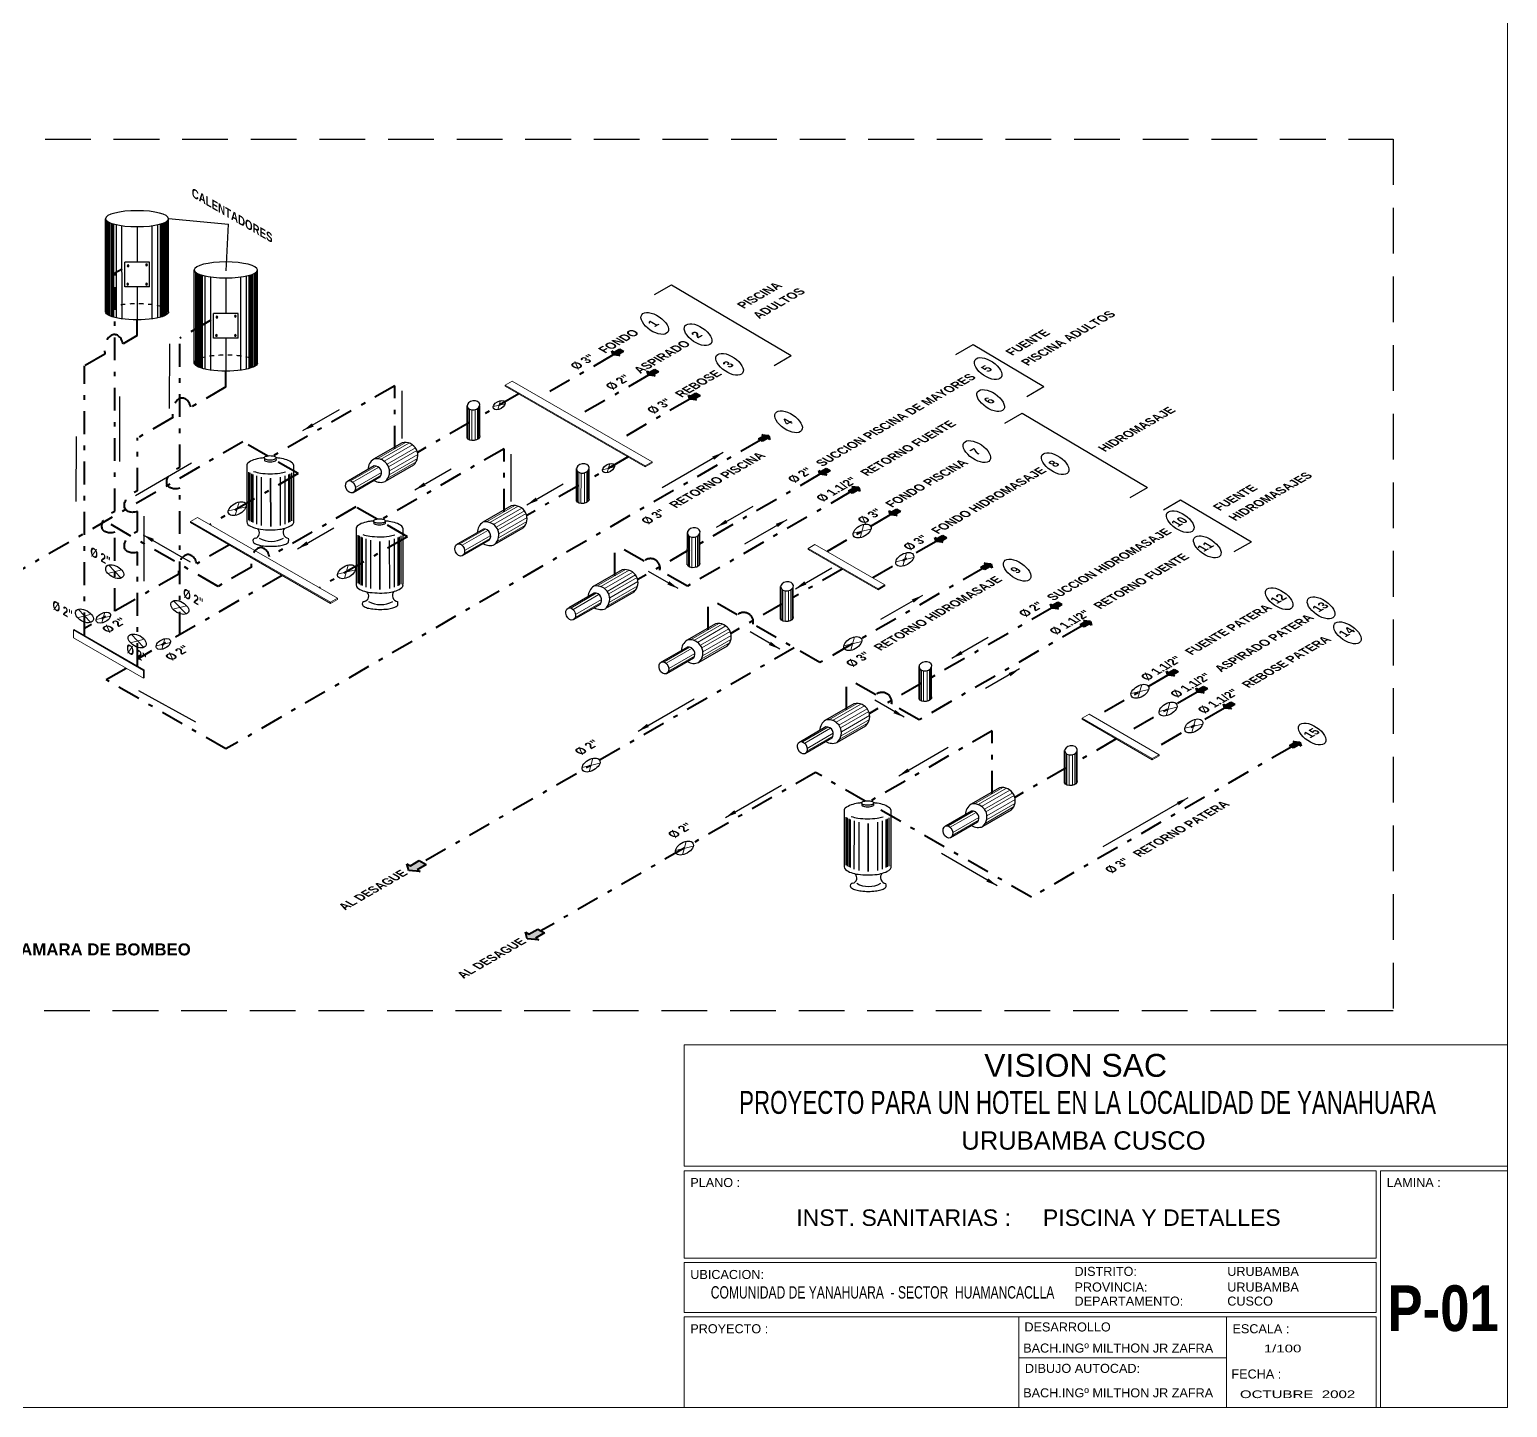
# Model space of a CAD drawing. Header units: millimetres. Extents: x 300 to 403, y 95 to 158.
# Drawn here: x 370.7 to 403.02, y 95.27 to 125.38 of the extents above; entities that cross this region are included whole.
import ezdxf
from ezdxf.enums import TextEntityAlignment as Align

# ---------------------------------------------------------------- set-up
doc = ezdxf.new("R2010")
doc.units = ezdxf.units.MM
for name, pattern in [('DASHDOT', [1, 0.5, -0.25, 0, -0.25]), ('DASHED2', [0.375, 0.25, -0.125]), ('DASHEDX2', [1.5, 1, -0.5])]:
    doc.linetypes.add(name, pattern=pattern)
doc.layers.get('0').update_dxf_attribs({"lineweight": 15})
for name, color, linetype in [('001', 1, 'Continuous'), ('002', 2, 'Continuous'), ('ACCESORIOS', 2, 'Continuous'), ('DET-PISC', 1, 'Continuous')]:
    doc.layers.add(name, color=color, linetype=linetype)
for name, color, linetype, lineweight in [('01', 1, 'Continuous', 15), ('02', 2, 'Continuous', 15), ('03', 3, 'Continuous', 30), ('04', 4, 'Continuous', 40), ('AMARCO', 9, 'Continuous', 15)]:
    doc.layers.add(name, color=color, linetype=linetype, lineweight=lineweight)
doc.styles.add('ARIAL', font='arial.ttf')
doc.styles.add('ARIAL-B', font='')
doc.styles.add('SANSSERIFBOLD', font='sasb____.pfb')
doc.styles.get('ARIAL-B').set_extended_font_data('Arial Black')
doc.dimstyles.new('1_50', dxfattribs={"dimtxt": 0.11, "dimasz": 0.125, "dimexe": 0.1, "dimexo": 0.03, "dimgap": 0.02, "dimtad": 0, "dimtih": 1, "dimtoh": 1, "dimzin": 2, "dimdsep": 46, "dimtxsty": 'ARIAL', "dimblk": 'OBLIQUE', "dimcen": 0.09, "dimclrd": 4, "dimclre": 4, "dimclrt": 3, "dimazin": 0, "dimtfac": 1, "dimtmove": 2, "dimatfit": 3, "dimldrblk": 'NONE', "dimfxl": 1, "dimtolj": 1, "dimtzin": 0, "dimarcsym": 0})
doc.dimstyles.new('Copy of 1_50', dxfattribs={"dimtxt": 0.11, "dimasz": 0.25, "dimexe": 0.1, "dimexo": 0.03, "dimgap": 0.02, "dimtad": 0, "dimtih": 1, "dimtoh": 1, "dimzin": 2, "dimdsep": 46, "dimtxsty": 'ARIAL', "dimcen": 0.09, "dimclrd": 2, "dimclre": 2, "dimclrt": 3, "dimazin": 0, "dimtfac": 1, "dimtmove": 2, "dimatfit": 3, "dimfxl": 1, "dimtolj": 1, "dimtzin": 0, "dimarcsym": 0})

# ---------------------------------------------------------------- blocks, each defined once
blk = doc.blocks.new('A$C48F00AD4')
at = {"layer": '01'}
for p, q in [((-0.855, -0.276), (-0.139, -0.276)), ((-0.854, -0.21), (-0.139, -0.21)), ((-0.829, -0.125), (-0.114, -0.125)), ((-0.778, -0.05), (-0.063, -0.05)), ((-0.716, 0), (0, 0)), ((0.053, -0.308), (0.705, -0.308)), ((0.056, -0.182), (0.714, -0.182)), ((0.095, -0.132), (0.749, -0.132)), ((-0.832, -0.361), (-0.117, -0.361)), ((-0.784, -0.436), (-0.069, -0.436)), ((-0.726, -0.486), (-0.01, -0.486)), ((0.089, -0.358), (0.732, -0.358))]:
    blk.add_line(p, q, dxfattribs=at)
at = {"layer": '03'}
for p, q in [((-0.633, 0.032), (0.083, 0.032)), ((0.137, -0.107), (0.817, -0.107)), ((-0.657, -0.518), (0.059, -0.518)), ((0.125, -0.383), (0.77, -0.383))]:
    blk.add_line(p, q, dxfattribs=at)
for centre, radius, start, end in [((-0.571, -0.246), 0.285, 102.5992, 252.3534), ((0.144, -0.246), 0.285, 102.3403, 252.6123), ((0.042, -0.241), 0.277, 28.9271, 81.4839), ((0.191, -0.248), 0.151, 111.0615, 243.8911), ((0.042, -0.241), 0.277, 273.4687, 329.2049)]:
    blk.add_arc(centre, radius, start, end, dxfattribs=at)
blk.add_ellipse((0.8, -0.247), major_axis=(0.019, 0.139), ratio=0.718606, dxfattribs=at)
blk = doc.blocks.new('A$C4B0B2D30')
at = {"layer": '01'}
for p, q in [((0.051, 0.038), (-0.286, -0.545)), ((0.082, 0.041), (-0.254, -0.54)), ((0.135, 0.033), (-0.2, -0.546)), ((0.203, -0.001), (-0.132, -0.58)), ((0.239, -0.037), (-0.097, -0.619)), ((0.253, -0.063), (-0.084, -0.647))]:
    blk.add_line(p, q, dxfattribs=at)
at = {"layer": '03'}
for p, q in [((0.003, 0.005), (-0.328, -0.569)), ((0.259, -0.104), (-0.095, -0.715))]:
    blk.add_line(p, q, dxfattribs=at)
at = {"layer": '03', "extrusion": (0, 0, -1)}
blk.add_ellipse((0.127, -0.059), major_axis=(-0.127, 0.059), ratio=0.63535, start_param=-0.004588, end_param=2.972171, dxfattribs=at)
blk.add_ellipse((-0.216, -0.647), major_axis=(-0.13, 0.053), ratio=0.718606, dxfattribs=at)
blk = doc.blocks.new('A$C2E5923EB')
at = {"layer": '02'}
for p, q in [((-0.366, 0.335), (-0.355, 0.355)), ((-0.366, 0.335), (0.517, -1.196)), ((-0.366, 0.335), (-0.193, 0.335)), ((-0.355, 0.355), (-0.182, 0.355)), ((-0.193, 0.335), (-0.182, 0.355)), ((-0.193, 0.335), (0.69, -1.196)), ((-0.182, 0.355), (0.702, -1.176)), ((0.517, -1.196), (0.69, -1.196)), ((0.69, -1.196), (0.702, -1.176))]:
    blk.add_line(p, q, dxfattribs=at)
blk = doc.blocks.new('A$C263819D6')
at = {"layer": '01'}
for p, q in [((0.084, -0.025), (-0.086, 0.026)), ((-0.05, -0.049), (0.047, 0.046))]:
    blk.add_line(p, q, dxfattribs=at)
at = {"layer": '03'}
blk.add_ellipse((-0.002, -0.001), major_axis=(0.0959, 0.0001), ratio=0.574832, dxfattribs=at)
blk = doc.blocks.new('A$C774E6E1A')
at = {"layer": '02'}
for p, q in [((-0.656, 0.836), (-0.644, 0.856)), ((-0.656, 0.836), (1.112, -2.225)), ((-0.656, 0.836), (-0.483, 0.836)), ((-0.644, 0.856), (-0.471, 0.856)), ((-0.483, 0.836), (-0.471, 0.856)), ((-0.483, 0.836), (1.285, -2.225)), ((-0.471, 0.856), (1.296, -2.205)), ((1.112, -2.225), (1.285, -2.225)), ((1.285, -2.225), (1.296, -2.205))]:
    blk.add_line(p, q, dxfattribs=at)
blk = doc.blocks.new('A$C32711B06')
at = {"layer": 'DET-PISC', "color": 3}
for p, q in [((-0.351, 0.428), (0.26, 1.486)), ((0.535, -0.084), (1.157, 0.995))]:
    blk.add_line(p, q, dxfattribs=at)
at = {"layer": 'DET-PISC', "color": 1}
for p, q in [((-0.226, 0.555), (0.301, 1.467)), ((-0.184, 0.554), (0.343, 1.466)), ((-0.151, 0.552), (0.375, 1.464)), ((-0.065, 0.539), (0.462, 1.451)), ((0.04, 0.514), (0.566, 1.426)), ((0.229, 0.431), (0.755, 1.343)), ((0.755, 1.343), (0.232, 0.436)), ((0.395, 0.308), (0.922, 1.22)), ((0.469, 0.231), (0.996, 1.143)), ((0.523, 0.162), (1.05, 1.074)), ((0.542, 0.135), (1.068, 1.047)), ((0.564, 0.1), (1.09, 1.012)), ((0.581, 0.07), (1.107, 0.982)), ((-0.088, 0.115), (-0.069, 0.149)), ((0.132, -0.012), (0.151, 0.025))]:
    blk.add_line(p, q, dxfattribs=at)
at = {"layer": 'DET-PISC', "color": 5}
blk.add_line((1.176, 1.398), (1.176, 1.398), dxfattribs=at)
at = {"layer": 'DET-PISC', "color": 2}
for points in [[(0.968, 1.721, 0.028608), (0.825, 1.793, 0.039069), (0.715, 1.831, 0.080047), (0.609, 1.841, 0.250207), (0.578, 1.822, 0.005345), (0.578, 1.821, 0.080047)], [(1.254, 1.442, 0.18798), (1.251, 1.47, 0.080047), (1.19, 1.557, 0.039069), (1.101, 1.633, 0.028608), (0.968, 1.721, 0.028608)]]:
    blk.add_lwpolyline(points, format="xyb", dxfattribs=at)
at = {"layer": 'DET-PISC', "color": 3}
for points in [[(1.157, 0.995, 0.223049), (1.163, 1.055, 0.090674), (1.09, 1.178, 0.047474), (0.976, 1.286, 0.035393), (0.801, 1.404, 0.035393), (0.612, 1.497, 0.047474), (0.461, 1.541, 0.090674), (0.318, 1.543, 0.223049), (0.268, 1.508, 0.085132), (0.26, 1.486, 0.090674)], [(-0.351, 0.428, 0.160917), (-0.349, 0.383, 0.090674), (-0.277, 0.26, 0.047474), (-0.163, 0.152, 0.012949), (-0.101, 0.105, 0.035393)], [(0.131, -0.028, 0.012949), (0.201, -0.059, 0.047474), (0.352, -0.103, 0.090674), (0.495, -0.105, 0.160917), (0.535, -0.084, 0.223049)]]:
    blk.add_lwpolyline(points, format="xyb", dxfattribs=at)
at = {"layer": 'DET-PISC', "color": 1}
for points in [[(0.476, 0.115, 0.046861), (0.363, 0.221, 0.035393), (0.189, 0.339, 0.035393), (-0.001, 0.432, 0.039255), (-0.125, 0.47, 0.090674)], [(0.056, -0.024, 0.152867), (0.119, -0.035, 0.233036), (0.131, -0.027, 0.233036), (0.132, -0.012, 0.086958), (0.113, 0.019, 0.04428), (0.083, 0.046, 0.03277), (0.037, 0.077, 0.03277), (-0.012, 0.101, 0.04428), (-0.051, 0.113, 0.086958), (-0.088, 0.115, 0.233036), (-0.1, 0.107, 0.233036), (-0.101, 0.092, 0.086958), (-0.081, 0.061, 0.04428), (-0.051, 0.034, 0.03277)], [(0.058, 0.113, 0.052566), (-0.003, 0.14, 0.066424), (-0.055, 0.15, 0.02942), (-0.069, 0.149, 0.071446)], [(-0.051, 0.034, 0.091543), (0.056, -0.024, 0.03277)], [(0.151, 0.025, 0.022129), (0.146, 0.034, 0.066424), (0.112, 0.074, 0.052566), (0.058, 0.113, 0.052566)]]:
    blk.add_lwpolyline(points, format="xyb", dxfattribs=at)
at = {"layer": 'DET-PISC', "color": 2}
for centre, radius, start, end in [((0.469, 1.656), 0.134, 289.3371, 52.614), ((0.673, 1.741), 0.125, 139.8587, 169.922), ((1.141, 1.284), 0.119, 73.2521, 199.3034), ((1.202, 1.443), 0.052, 239.9459, 359.614)]:
    blk.add_arc(centre, radius, start, end, dxfattribs=at)
at = {"layer": 'DET-PISC', "color": 1}
blk.add_arc((0.635, 1.164), 0.542, 30.8141, 89.1859, dxfattribs=at)
blk = doc.blocks.new('A$C2BD208D1')
at = {"layer": '01'}
blk.add_hatch(color=252, dxfattribs=at).paths.add_polyline_path([(0.346, 0), (0.141, 0.147), (0.182, 0.076), (-0.044, 0.076), (0.041, -0.071), (0.263, -0.071), (0.309, -0.146)])
at = {"layer": '04', "linetype": 'DASHDOT'}
blk.add_lwpolyline([(0.182, 0.076), (0.141, 0.147), (0.346, 0), (0.309, -0.146), (0.263, -0.071), (0.041, -0.071), (-0.044, 0.076)], close=True, dxfattribs=at)
blk = doc.blocks.new('A$C1B1C4E38')
at = {"layer": 'ACCESORIOS'}
for p, q in [((-0.856, 0.242), (-2.128, -1.961)), ((-0.742, -0.611), (-1.08, -1.195)), ((-0.742, -0.611), (-0.158, -0.948)), ((-0.732, -0.703), (-0.731, -0.701)), ((-0.719, -0.69), (-0.721, -0.69)), ((-0.721, -0.69), (-0.703, -0.738)), ((-0.719, -0.69), (-0.701, -0.737)), ((-0.701, -0.737), (-0.703, -0.738)), ((-0.691, -0.726), (-0.69, -0.724)), ((0.638, -0.62), (-0.634, -2.824)), ((-1.08, -1.195), (-0.495, -1.533)), ((-0.995, -1.159), (-0.994, -1.157)), ((-0.982, -1.145), (-0.984, -1.146)), ((-0.984, -1.146), (-0.966, -1.193)), ((-0.982, -1.145), (-0.965, -1.193)), ((-0.965, -1.193), (-0.966, -1.193)), ((-0.954, -1.182), (-0.954, -1.18)), ((-0.158, -0.948), (-0.495, -1.533)), ((-0.285, -0.961), (-0.284, -0.959)), ((-0.274, -0.948), (-0.256, -0.996)), ((-0.272, -0.948), (-0.274, -0.948)), ((-0.272, -0.948), (-0.254, -0.995)), ((-0.254, -0.995), (-0.256, -0.996)), ((-0.244, -0.984), (-0.243, -0.983)), ((-1.272, -2.204), (-0.787, -1.364)), ((-0.546, -1.39), (-0.546, -1.388)), ((-0.534, -1.377), (-0.535, -1.377)), ((-0.535, -1.377), (-0.518, -1.425)), ((-0.534, -1.377), (-0.516, -1.424)), ((-0.516, -1.424), (-0.518, -1.425)), ((-0.506, -1.413), (-0.505, -1.412))]:
    blk.add_line(p, q, dxfattribs=at)
at = {"layer": 'ACCESORIOS', "color": 1}
for p, q in [((-0.792, 0.279), (-2.064, -1.925)), ((-0.747, 0.282), (-2.019, -1.922)), ((-0.705, 0.279), (-1.977, -1.924)), ((-0.665, 0.274), (-1.937, -1.93)), ((-0.626, 0.266), (-1.898, -1.938)), ((-0.588, 0.257), (-1.86, -1.947)), ((-0.514, 0.236), (-1.786, -1.968)), ((-0.371, 0.183), (-1.643, -2.021)), ((-0.45, -0.779), (0, 0)), ((0.344, -0.229), (-0.928, -2.433)), ((0.461, -0.327), (-0.812, -2.531)), ((0.516, -0.38), (-0.756, -2.584)), ((0.543, -0.409), (-0.729, -2.613)), ((0.569, -0.439), (-0.703, -2.642)), ((0.594, -0.471), (-0.678, -2.674)), ((0.617, -0.506), (-0.655, -2.709)), ((0.637, -0.546), (-0.635, -2.75))]:
    blk.add_line(p, q, dxfattribs=at)
at = {"layer": 'ACCESORIOS'}
for centre, start, end in [((-0.711, -0.714), 152.2924, 327.7076), ((-0.711, -0.714), 332.2924, 147.7076), ((-0.974, -1.169), 152.2924, 327.7076), ((-0.974, -1.169), 332.2924, 147.7076), ((-0.264, -0.972), 152.2924, 327.7076), ((-0.264, -0.972), 332.2924, 147.7076), ((-0.526, -1.401), 152.2924, 327.7076), ((-0.526, -1.401), 332.2924, 147.7076)]:
    blk.add_arc(centre, 0.0234, start, end, dxfattribs=at)
at = {"layer": 'ACCESORIOS', "color": 2, "linetype": 'DASHED2', "ltscale": 0.4}
blk.add_ellipse((-0.109, -0.189), major_axis=(-0.747, 0.431), ratio=0.252894, start_param=0, end_param=3.141593, dxfattribs=at)
at = {"layer": 'ACCESORIOS', "extrusion": (0, 0, -1)}
blk.add_ellipse((-0.109, -0.189), major_axis=(-0.747, 0.431), ratio=0.252894, start_param=0, end_param=3.141593, dxfattribs=at)
blk.add_ellipse((-1.381, -2.393), major_axis=(-0.747, 0.431), ratio=0.252894, dxfattribs=at)

msp = doc.modelspace()

# ---------------------------------------------------------------- linework, layer by layer
at = {"color": 5, "ltscale": 0.7}
msp.add_lwpolyline([(299.684, 95.267), (403.016, 95.267), (403.016, 157.588), (299.684, 157.588)], close=True, dxfattribs=at)
at = {"layer": '001'}
for p, q in [((384.366, 119.588), (384.742, 119.805)), ((384.742, 119.805), (387.357, 118.257)), ((390.957, 118.278), (391.333, 118.495)), ((391.333, 118.495), (392.881, 117.578)), ((386.981, 118.039), (387.357, 118.257)), ((392.505, 117.361), (392.881, 117.578)), ((392.029, 116.778), (392.405, 116.995)), ((392.405, 116.995), (395.144, 115.373)), ((394.768, 115.156), (395.144, 115.373)), ((395.495, 114.887), (395.871, 115.105)), ((395.871, 115.105), (397.419, 114.188)), ((397.043, 113.971), (397.419, 114.188))]:
    msp.add_line(p, q, dxfattribs=at)
at = {"layer": '002'}
for centre in [(384.372, 118.958), (385.319, 118.712), (386.009, 118.064), (391.661, 117.97), (391.717, 117.272), (387.299, 116.809), (391.416, 116.157), (393.129, 115.893), (395.863, 114.625), (396.454, 114.076), (392.295, 113.566), (398.024, 112.942), (398.94, 112.742), (399.517, 112.195), (398.747, 109.985)]:
    msp.add_ellipse(centre, major_axis=(-0.285, 0.191), ratio=0.510524, dxfattribs=at)
at = {"layer": '03', "linetype": 'DASHEDX2'}
msp.add_lwpolyline([(366.542, 122.985), (400.52, 122.985), (400.52, 103.938), (366.542, 103.938)], close=True, dxfattribs=at)
at = {"layer": '04', "linetype": 'DASHDOT'}
for p, q in [((372.725, 120.147), (372.57, 120.058)), ((372.57, 114.852), (372.57, 120.058)), ((373.055, 118.692), (373.055, 119.037)), ((374.666, 119.026), (373.992, 118.636)), ((373.055, 118.692), (372.749, 118.515)), ((373.992, 115.813), (373.992, 118.636)), ((372.353, 118.286), (371.907, 118.029)), ((383.463, 118.27), (381.864, 117.347)), ((371.907, 112.139), (371.907, 118.029)), ((374.996, 117.571), (374.996, 117.916)), ((384.233, 117.825), (382.634, 116.902)), ((374.996, 117.571), (374.23, 117.128)), ((378.689, 117.597), (376.026, 116.06)), ((378.689, 116.222), (378.689, 117.597)), ((381.401, 117.418), (380.547, 116.925)), ((385.138, 117.303), (383.539, 116.38)), ((373.833, 116.899), (373.064, 116.455)), ((380.322, 116.795), (379.186, 116.139)), ((375.37, 116.372), (369.368, 112.907)), ((373.064, 115.301), (373.064, 116.455)), ((386.688, 116.408), (374.996, 109.658)), ((375.914, 116.058), (375.37, 116.372)), ((381.077, 116.218), (378.415, 114.68)), ((381.077, 114.843), (381.077, 116.218)), ((383.79, 116.039), (382.936, 115.546)), ((376.575, 115.676), (374.644, 114.561)), ((376.575, 115.676), (376.041, 115.984)), ((373.992, 112.157), (373.992, 115.357)), ((382.71, 115.415), (381.575, 114.76)), ((387.984, 115.66), (385.336, 114.131)), ((388.652, 115.274), (385.086, 113.215)), ((373.064, 114.416), (373.064, 114.845)), ((377.836, 114.948), (375.95, 113.86)), ((378.303, 114.679), (377.836, 114.948)), ((389.521, 114.772), (388.139, 113.975)), ((374.824, 113.21), (372.358, 114.634)), ((372.57, 112.673), (372.57, 114.395)), ((378.964, 114.297), (378.43, 114.605)), ((375.072, 114.118), (374.36, 113.707)), ((378.964, 114.297), (377.033, 113.182)), ((384.138, 113.763), (383.502, 114.13)), ((383.502, 113.442), (383.502, 114.13)), ((390.524, 114.193), (389.142, 113.396)), ((373.064, 111.471), (373.064, 113.96)), ((385.135, 114.015), (384, 113.36)), ((373.964, 113.478), (371.907, 112.29)), ((376.23, 113.45), (373.064, 111.622)), ((375.554, 113.631), (374.824, 113.21)), ((385.086, 113.215), (384.484, 113.563)), ((388.471, 113.587), (387.4, 112.969)), ((391.547, 113.603), (387.982, 111.544)), ((386.177, 112.586), (385.541, 112.953)), ((385.541, 112.265), (385.541, 112.953)), ((387.174, 112.838), (386.038, 112.183)), ((393.049, 112.735), (390.427, 111.221)), ((387.982, 111.544), (386.522, 112.386)), ((393.718, 112.349), (390.152, 110.291)), ((387.422, 111.867), (379.296, 107.176)), ((372.815, 111.419), (372.381, 111.168)), ((374.996, 109.658), (372.381, 111.168)), ((388.568, 110.518), (388.568, 111.205)), ((389.204, 110.838), (388.568, 111.205)), ((395.588, 111.269), (393.989, 110.346)), ((390.201, 111.091), (389.065, 110.435)), ((396.232, 110.898), (394.633, 109.975)), ((390.152, 110.291), (389.55, 110.639)), ((396.832, 110.551), (395.233, 109.628)), ((391.75, 110.056), (389.088, 108.519)), ((391.75, 108.681), (391.75, 110.056)), ((394.463, 109.877), (393.609, 109.384)), ((398.298, 109.705), (392.608, 106.42)), ((393.383, 109.253), (392.247, 108.598)), ((387.887, 109.146), (381.885, 105.681)), ((388.976, 108.517), (387.887, 109.146)), ((392.608, 106.42), (389.103, 108.443))]:
    msp.add_line(p, q, dxfattribs=at)
for centre in [(384.279, 113.608), (386.318, 112.431), (389.345, 110.683)]:
    msp.add_arc(centre, 0.21, 347.7687, 132.2313, dxfattribs=at)
for centre in [(372.554, 118.384), (374.035, 116.997), (375.756, 113.728), (374.166, 113.575)]:
    msp.add_ellipse(centre, major_axis=(0.009, 0.33), ratio=0.633747, start_param=5.13916, end_param=8.170449, dxfattribs=at)
at = {"layer": '04', "linetype": 'DASHDOT', "extrusion": (0, 0, -1)}
for centre in [(374.006, 115.59), (373.079, 115.077), (372.585, 114.628), (373.079, 114.192)]:
    msp.add_ellipse(centre, major_axis=(-0.283, -0.171), ratio=0.633747, start_param=5.125464, end_param=8.170449, dxfattribs=at)
at = {"layer": 'AMARCO', "color": 7}
for p, q in [((403.016, 103.188), (385.016, 103.188)), ((385.016, 103.188), (403.016, 103.188)), ((385.016, 103.188), (403.016, 103.188)), ((385.016, 100.538), (403.016, 100.538)), ((385.016, 100.439), (400.143, 100.439)), ((385.016, 98.53), (385.016, 100.439)), ((400.143, 98.53), (400.143, 100.439)), ((400.242, 100.439), (403.016, 100.439)), ((400.242, 95.267), (400.242, 100.439)), ((403.016, 100.439), (403.016, 95.267)), ((385.016, 98.53), (400.143, 98.53)), ((385.016, 98.431), (400.143, 98.431)), ((385.016, 97.343), (385.016, 98.431)), ((400.143, 97.343), (400.143, 98.431)), ((385.016, 97.343), (400.143, 97.343)), ((385.016, 97.244), (400.143, 97.244)), ((385.016, 95.267), (385.016, 97.244)), ((392.332, 95.267), (392.332, 97.244)), ((396.87, 95.267), (396.87, 97.244)), ((400.143, 95.267), (400.143, 97.244)), ((392.332, 96.348), (396.87, 96.348)), ((385.016, 95.267), (400.143, 95.267)), ((385.016, 95.267), (403.016, 95.267)), ((385.016, 95.267), (403.016, 95.267)), ((400.242, 95.267), (403.016, 95.267))]:
    msp.add_line(p, q, dxfattribs=at)
msp.add_lwpolyline([(403.016, 100.538), (403.016, 103.188), (385.016, 103.188), (385.016, 100.538)], close=True, dxfattribs=at)

# ---------------------------------------------------------------- block references
at = {"layer": '01'}
for name, p, xscale, yscale, zscale, rotation in [('A$C1B1C4E38', (373.055, 119.037), 0.7999999999999996, 0.7999999999999996, 0.7999999999999996, 210.0000000000005), ('A$C1B1C4E38', (374.996, 117.916), 0.7999999999999996, 0.7999999999999996, 0.7999999999999996, 210.0000000000005), ('A$C2BD208D1', (383.642, 118.374), 0.6000000000000084, 0.6000000000000084, 0.6000000000000084, 209.9999999999992), ('A$C2BD208D1', (384.412, 117.929), 0.6000000000000084, 0.6000000000000084, 0.6000000000000084, 209.9999999999992), ('A$C263819D6', (380.972, 117.171), 1.500000000000018, 1.500000000000018, 1.500000000000018, 209.999999999999), ('A$C2BD208D1', (385.317, 117.407), 0.6000000000000084, 0.6000000000000084, 0.6000000000000084, 209.9999999999992), ('A$C2BD208D1', (386.688, 116.408), 0.6000000000000084, 0.6000000000000084, 0.6000000000000084, 29.99999999999922), ('A$C263819D6', (383.361, 115.792), 1.500000000000018, 1.500000000000018, 1.500000000000018, 209.999999999999), ('A$C2BD208D1', (388.163, 115.764), 0.6000000000000084, 0.6000000000000084, 0.6000000000000084, 209.9999999999992), ('A$C2BD208D1', (388.653, 115.273), 0.6000000000000084, 0.6000000000000084, 0.6000000000000084, 29.99999999999922), ('A$C263819D6', (375.242, 114.905), 2.249999999999973, 2.249999999999973, 2.249999999999973, 209.9999999999996), ('A$C2BD208D1', (389.7, 114.876), 0.6000000000000084, 0.6000000000000084, 0.6000000000000084, 209.9999999999992), ('A$C263819D6', (388.903, 114.417), 2.249999999999973, 2.249999999999973, 2.249999999999973, 209.9999999999996), ('A$C2BD208D1', (390.704, 114.297), 0.6000000000000084, 0.6000000000000084, 0.6000000000000084, 209.9999999999992), ('A$C263819D6', (372.57, 113.534), 2.249999999999965, 2.249999999999965, 2.249999999999965, 330.7123289810531), ('A$C263819D6', (377.631, 113.526), 2.249999999999973, 2.249999999999973, 2.249999999999973, 209.9999999999996), ('A$C263819D6', (389.835, 113.795), 2.249999999999973, 2.249999999999973, 2.249999999999973, 209.9999999999996), ('A$C2BD208D1', (391.548, 113.602), 0.6000000000000084, 0.6000000000000084, 0.6000000000000084, 29.99999999999922), ('A$C263819D6', (371.907, 112.566), 2.249999999999965, 2.249999999999965, 2.249999999999965, 330.7123289810531), ('A$C263819D6', (373.992, 112.751), 2.249999999999965, 2.249999999999965, 2.249999999999965, 330.7123289810531), ('A$C2BD208D1', (393.229, 112.839), 0.6000000000000084, 0.6000000000000084, 0.6000000000000084, 209.9999999999992), ('A$C263819D6', (372.314, 112.525), 1.799999999999969, 1.799999999999969, 1.799999999999969, 209.9999999999997), ('A$C2BD208D1', (393.719, 112.349), 0.6000000000000084, 0.6000000000000084, 0.6000000000000084, 29.99999999999922), ('A$C263819D6', (373.064, 112.019), 2.249999999999965, 2.249999999999965, 2.249999999999965, 330.7123289810531), ('A$C263819D6', (373.627, 111.949), 1.799999999999969, 1.799999999999969, 1.799999999999969, 209.9999999999997), ('A$C263819D6', (388.7, 111.957), 2.249999999999973, 2.249999999999973, 2.249999999999973, 209.9999999999996), ('A$C2BD208D1', (395.768, 111.373), 0.6000000000000084, 0.6000000000000084, 0.6000000000000084, 209.9999999999992), ('A$C263819D6', (394.978, 110.914), 2.249999999999973, 2.249999999999973, 2.249999999999973, 209.9999999999996), ('A$C2BD208D1', (396.411, 111.002), 0.6000000000000084, 0.6000000000000084, 0.6000000000000084, 209.9999999999992), ('A$C263819D6', (395.592, 110.525), 2.249999999999973, 2.249999999999973, 2.249999999999973, 209.9999999999996), ('A$C2BD208D1', (397.012, 110.655), 0.6000000000000084, 0.6000000000000084, 0.6000000000000084, 209.9999999999992), ('A$C263819D6', (396.155, 110.157), 2.249999999999973, 2.249999999999973, 2.249999999999973, 209.9999999999996), ('A$C2BD208D1', (398.299, 109.704), 0.6000000000000084, 0.6000000000000084, 0.6000000000000084, 29.99999999999922), ('A$C263819D6', (382.977, 109.302), 2.249999999999973, 2.249999999999973, 2.249999999999973, 209.9999999999996), ('A$C263819D6', (385.018, 107.487), 2.249999999999973, 2.249999999999973, 2.249999999999973, 209.9999999999996)]:
    msp.add_blockref(name, p, dxfattribs=dict(at, xscale=xscale, yscale=yscale, zscale=zscale, rotation=rotation))
for name, p, rotation in [('A$C774E6E1A', (383.33, 116.327), 209.9999999999999), ('A$C4B0B2D30', (380.547, 116.5), 209.9999999999999), ('A$C32711B06', (375.958, 116.061), 209.9999999999999), ('A$C48F00AD4', (378.537, 115.574), 209.9999999999999), ('A$C4B0B2D30', (382.936, 115.12), 209.9999999999999), ('A$C774E6E1A', (376.449, 113.346), 209.9999999999999), ('A$C48F00AD4', (380.926, 114.194), 209.9999999999999), ('A$C32711B06', (378.347, 114.682), 209.9999999999999), ('A$C4B0B2D30', (385.361, 113.72), 209.9999999999999), ('A$C2E5923EB', (388.921, 113.35), 209.9999999999999), ('A$C48F00AD4', (383.351, 112.794), 209.9999999999999), ('A$C4B0B2D30', (387.4, 112.543), 209.9999999999999), ('A$C48F00AD4', (385.389, 111.617), 209.9999999999999), ('A$C4B0B2D30', (390.427, 110.796), 209.9999999999999), ('A$C2E5923EB', (394.913, 109.64), 209.9999999999999), ('A$C48F00AD4', (388.416, 109.87), 209.9999999999999), ('A$C4B0B2D30', (393.609, 108.958), 209.9999999999999), ('A$C48F00AD4', (391.599, 108.032), 209.9999999999999), ('A$C32711B06', (389.02, 108.52), 209.9999999999999), ('A$C2BD208D1', (379.296, 107.176), 210.0000000000005), ('A$C2BD208D1', (381.885, 105.681), 210.0000000000005)]:
    msp.add_blockref(name, p, dxfattribs=dict(at, rotation=rotation))
at = {"layer": '01', "xscale": -1, "rotation": 270.0000000000065}
msp.add_blockref('A$C2E5923EB', (372.857, 111.568), dxfattribs=at)

# ---------------------------------------------------------------- texts
at = {"layer": '04', "color": 3, "linetype": 'DASHDOT', "style": 'SANSSERIFBOLD', "oblique": 330}
for s, rotation, p in [('CALENTADORES', 330, (374.251, 121.729)), ('PISCINA ', 30, (386.321, 119.274)), ('ADULTOS', 30, (386.661, 119.053)), ('1', 30, (384.369, 118.873)), ('PISCINA ADULTOS', 30, (392.53, 118.026)), ('%%c 3"   FONDO', 30, (382.671, 117.943)), ('2', 30, (385.317, 118.628)), ('FUENTE', 30, (392.191, 118.247)), ('%%c 2"   ASPIRADO', 30, (383.441, 117.499)), ('%%c 3"   REBOSE', 30, (384.346, 116.976)), ('3', 30, (386.006, 117.98)), ('5', 30, (391.658, 117.886)), ('%%c 2"   SUCCION PISCINA DE MAYORES', 30, (387.423, 115.467)), ('6', 30, (391.714, 117.188)), ('HIDROMASAJE', 30, (394.216, 116.145)), ('4', 30, (387.296, 116.725)), ('%%c 1.1/2"   RETORNO FUENTE', 30, (388.046, 115.055)), ('%%c 3"   RETORNO PISCINA', 30, (384.219, 114.559)), ('7', 30, (391.414, 116.073)), ('%%c 3"   FONDO PISCINA', 30, (388.946, 114.571)), ('%%c 3"   FONDO HIDROMASAJE', 30, (389.949, 113.992)), ('8', 30, (393.126, 115.809)), ('HIDROMASAJES', 30, (397.068, 114.635)), ('FUENTE', 30, (396.728, 114.857)), ('10', 30, (395.813, 114.506)), ('%%c 2"   SUCCION HIDROMASAJE', 30, (392.475, 112.534)), ('%%c 2"  ', 330, (372.033, 113.89)), ('11', 30, (396.38, 113.962)), ('%%c 1.1/2"   RETORNO FUENTE', 30, (393.143, 112.148)), ('%%c 3"   RETORNO HIDROMASAJE', 30, (388.692, 111.442)), ('9', 30, (392.293, 113.482)), ('%%c 2"  ', 330, (374.064, 112.985)), ('%%c 2"  ', 330, (371.207, 112.722)), ('%%c 1.1/2"   FUENTE PATERA', 30, (395.142, 111.143)), ('12', 30, (397.979, 112.825)), ('13', 30, (398.895, 112.644)), ('%%c 2"  ', 30, (372.427, 112.188)), ('%%c 1.1/2"   ASPIRADO PATERA', 30, (395.786, 110.771)), ('14', 30, (399.472, 112.097)), ('%%c 2"  ', 330, (372.822, 111.773)), ('%%c 2"  ', 30, (373.808, 111.582)), ('%%c 1.1/2"   REBOSE PATERA', 30, (396.386, 110.424)), ('%%c 2"  ', 30, (382.76, 109.519)), ('15', 30, (398.703, 109.887)), ('%%c 3"   RETORNO PATERA', 30, (394.357, 106.933)), ('%%c 2"  ', 30, (384.8, 107.703)), ('AL DESAGUE', 30, (377.605, 106.128)), ('AL DESAGUE', 30, (380.195, 104.633))]:
    msp.add_text(s, height=0.175, rotation=rotation, dxfattribs=at).set_placement(p)
at = {"layer": '04', "linetype": 'DASHDOT', "style": 'SANSSERIFBOLD'}
msp.add_text('ISOMETRICO DE CAMARA DE BOMBEO', height=0.2625, dxfattribs=at).set_placement((367.2, 105.146))
at = {"layer": 'AMARCO', "color": 7, "style": 'ARIAL'}
for s, height, p in [('VISION SAC', 0.5, (393.575, 102.493)), ('URUBAMBA CUSCO', 0.4, (393.745, 100.901))]:
    msp.add_text(s, height=height, dxfattribs=at).set_placement(p, align=Align.CENTER)
at = {"layer": 'AMARCO', "color": 7, "style": 'ARIAL', "width": 0.698494}
msp.add_text('PROYECTO PARA UN HOTEL EN LA LOCALIDAD DE YANAHUARA', height=0.5, dxfattribs=at).set_placement((393.835, 101.683), align=Align.CENTER)
at = {"layer": 'AMARCO', "color": 7, "style": 'ARIAL'}
for s, height, p in [('PLANO :', 0.1977, (385.15, 100.083)), ('LAMINA :', 0.1977, (400.376, 100.083)), ('INST. SANITARIAS :     PISCINA Y DETALLES', 0.36, (387.467, 99.235)), ('UBICACION:', 0.1977, (385.15, 98.074)), ('DISTRITO:', 0.1977, (393.55, 98.142)), ('URUBAMBA', 0.1977, (396.89, 98.142)), ('PROVINCIA:', 0.1977, (393.55, 97.8)), ('URUBAMBA', 0.1977, (396.89, 97.8)), ('DEPARTAMENTO:', 0.19775, (393.55, 97.492)), ('CUSCO', 0.1977, (396.89, 97.492)), ('PROYECTO :', 0.1977, (385.15, 96.888)), ('DESARROLLO', 0.1977, (392.455, 96.927)), ('ESCALA :', 0.1977, (397.004, 96.888)), ('BACH.INGº MILTHON JR ZAFRA', 0.19775, (392.429, 96.466)), ('DIBUJO AUTOCAD:', 0.19775, (392.466, 96.022)), ('FECHA :', 0.1977, (396.981, 95.899)), ('BACH.INGº MILTHON JR ZAFRA', 0.19775, (392.429, 95.487))]:
    msp.add_text(s, height=height, dxfattribs=at).set_placement(p)
for s, height, width, p in [('COMUNIDAD DE YANAHUARA  - SECTOR  HUAMANCACLLA', 0.27, 0.7, (385.598, 97.647)), ('1/100', 0.1681, 1.4, (397.688, 96.471)), ('OCTUBRE  2002', 0.16808, 1.4, (397.167, 95.471))]:
    msp.add_text(s, height=height, dxfattribs=dict(at, width=width)).set_placement(p)
at = {"layer": 'AMARCO', "color": 7, "style": 'ARIAL-B', "width": 0.729206}
msp.add_text('P-01', height=1, dxfattribs=at).set_placement((400.393, 96.935), (402.827, 96.935), align=Align.FIT)

# ---------------------------------------------------------------- leaders
at = {"layer": '01'}
for points, dimstyle, override in [([(373.745, 121.248), (375.052, 121.124)], '1_50', {"dimgap": 0.02, "dimtad": 0, "dimclrd": 2}), ([(375.002, 120.108), (375.052, 121.124)], '1_50', {"dimgap": 0.02, "dimtad": 0, "dimclrd": 2}), ([(373.76, 118.514), (373.758, 117.096)], '1_50', {"dimasz": 0.4, "dimgap": 0.02, "dimtad": 0, "dimclrd": 2}), ([(372.675, 115.943), (372.677, 117.36)], '1_50', {"dimasz": 0.4, "dimgap": 0.02, "dimtad": 0, "dimclrd": 2}), ([(378.845, 117.484), (378.844, 116.446)], '1_50', {"dimasz": 0.4, "dimgap": 0.02, "dimtad": 0, "dimclrd": 2}), ([(376.68, 116.615), (377.477, 117.075)], 'Copy of 1_50', {"dimgap": 0.02, "dimtad": 0}), ([(371.721, 116.484), (371.719, 115.067)], '1_50', {"dimasz": 0.4, "dimgap": 0.02, "dimtad": 0, "dimclrd": 2}), ([(381.229, 116.104), (381.228, 115.066)], '1_50', {"dimasz": 0.4, "dimgap": 0.02, "dimtad": 0, "dimclrd": 2}), ([(373.017, 115.2), (374.245, 115.908)], '1_50', {"dimasz": 0.4, "dimgap": 0.02, "dimtad": 0, "dimclrd": 2}), ([(379.128, 115.32), (379.925, 115.78)], 'Copy of 1_50', {"dimgap": 0.02, "dimtad": 0}), ([(381.575, 114.992), (382.372, 115.452)], 'Copy of 1_50', {"dimgap": 0.02, "dimtad": 0}), ([(373.209, 113.327), (373.212, 114.744)], '1_50', {"dimasz": 0.4, "dimgap": 0.02, "dimtad": 0, "dimclrd": 2}), ([(385.726, 114.506), (386.523, 114.966)], 'Copy of 1_50', {"dimgap": 0.02, "dimtad": 0}), ([(376.562, 114.033), (377.359, 114.493)], 'Copy of 1_50', {"dimgap": 0.02, "dimtad": 0}), ([(387.258, 114.667), (386.338, 114.136)], 'Copy of 1_50', {"dimgap": 0.02, "dimtad": 0}), ([(373.185, 114.339), (374.216, 113.745)], 'Copy of 1_50', {"dimgap": 0.02, "dimtad": 0}), ([(384.886, 113.162), (384.239, 113.536)], 'Copy of 1_50', {"dimgap": 0.02, "dimtad": 0}), ([(387.449, 113.161), (388.245, 113.62)], 'Copy of 1_50', {"dimgap": 0.02, "dimtad": 0}), ([(390.229, 113.015), (389.31, 112.484)], 'Copy of 1_50', {"dimgap": 0.02, "dimtad": 0}), ([(387.105, 111.841), (386.458, 112.215)], 'Copy of 1_50', {"dimgap": 0.02, "dimtad": 0}), ([(390.867, 111.639), (391.664, 112.099)], 'Copy of 1_50', {"dimgap": 0.02, "dimtad": 0}), ([(392.347, 111.407), (391.601, 110.976)], 'Copy of 1_50', {"dimgap": 0.02, "dimtad": 0}), ([(374.336, 110.246), (373.092, 110.925)], '1_50', {"dimasz": 0.4, "dimgap": 0.02, "dimtad": 0, "dimclrd": 2}), ([(384.007, 110.047), (385.236, 110.757)], 'Copy of 1_50', {"dimgap": 0.02, "dimtad": 0}), ([(389.829, 110.351), (389.183, 110.724)], 'Copy of 1_50', {"dimgap": 0.02, "dimtad": 0}), ([(389.706, 109.071), (390.791, 109.698)], 'Copy of 1_50', {"dimgap": 0.02, "dimtad": 0}), ([(385.917, 108.159), (387.146, 108.869)], 'Copy of 1_50', {"dimgap": 0.02, "dimtad": 0}), ([(396.026, 108.588), (394.17, 107.516)], 'Copy of 1_50', {"dimgap": 0.02, "dimtad": 0}), ([(391.859, 106.67), (390.645, 107.371)], 'Copy of 1_50', {"dimgap": 0.02, "dimtad": 0})]:
    msp.add_leader(points, dimstyle=dimstyle, override=override, dxfattribs=at)
msp.add_leader([(385.866, 116.138), (384.532, 115.368)], dimstyle='Copy of 1_50', dxfattribs=at)

doc.saveas('drawing.dxf')
